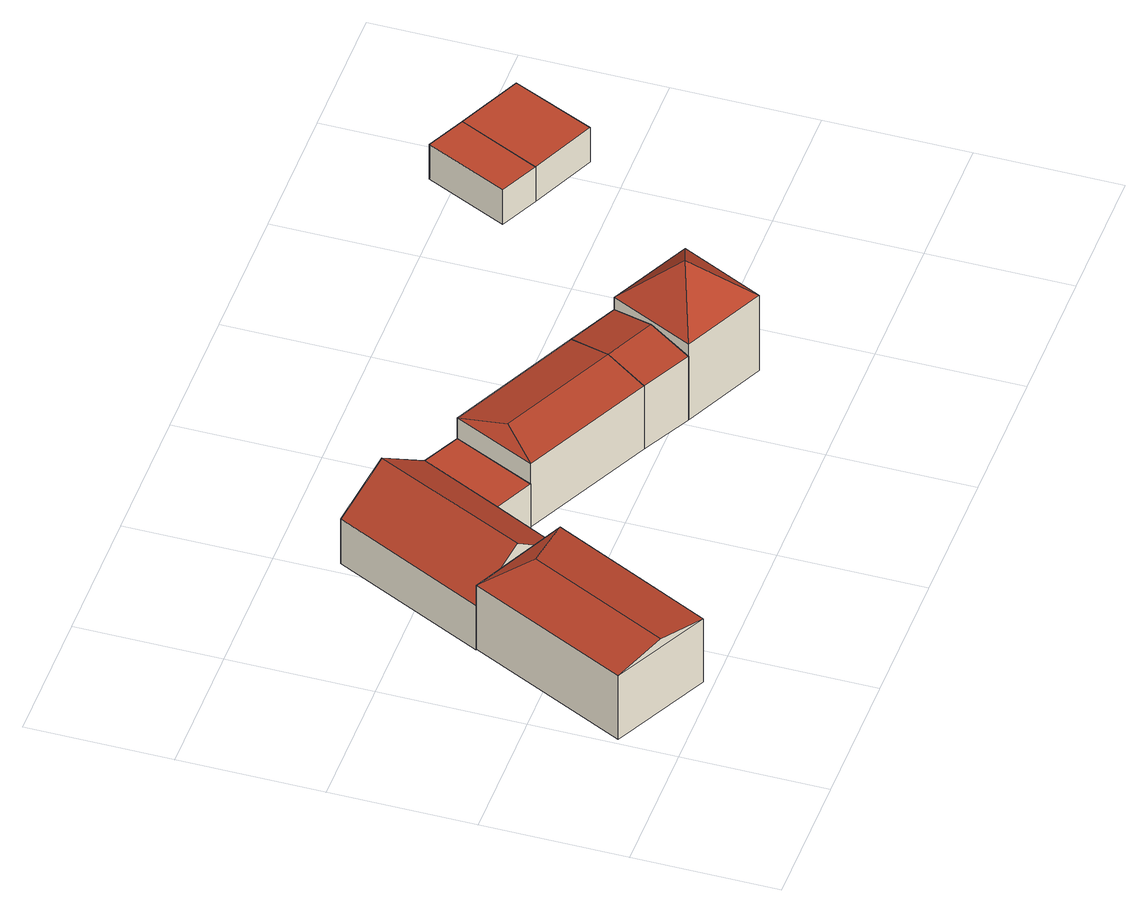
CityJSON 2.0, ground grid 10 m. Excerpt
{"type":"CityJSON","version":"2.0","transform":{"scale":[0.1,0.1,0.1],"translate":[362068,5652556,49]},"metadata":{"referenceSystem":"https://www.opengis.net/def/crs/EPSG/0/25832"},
"CityObjects":{
"building1":{"type":"Building","attributes":{"Geometrietyp2DReferenz":"3000","Gemeindeschluessel":"05315000","function":"31001_1010","roofType":"5000","measuredHeight":5.99,"storeysAboveGround":1},"address":[{"country":"Germany","locality":"Köln","thoroughfareNumber":"7","thoroughfareName":"Am Kunstfeld"}],"geometry":[{"type":"Solid","lod":"2","boundaries":[[[[0,1,2,3]],[[4,5,1,0]],[[6,7,5,4]],[[3,2,7,6]],[[0,8,4]],[[6,9,3]],[[3,9,8,0]],[[4,8,9,6]],[[1,5,7,2]]]],"semantics":{"surfaces":[{"type":"WallSurface"},{"type":"RoofSurface"},{"type":"GroundSurface"}],"values":[[0,0,0,0,1,0,1,1,2]]}}]},
"building2":{"type":"Building","attributes":{"Gemeindeschluessel":"05315000","Geometrietyp2DReferenz":"3000","function":"31001_1010"},"address":[{"country":"Germany","locality":"Köln","thoroughfareNumber":"9","thoroughfareName":"Am Kunstfeld"}],"children":["building2-1","building2-2"]},
"building2-1":{"type":"BuildingPart","attributes":{"roofType":"3100","measuredHeight":6.35,"storeysAboveGround":1},"parents":["building2"],"geometry":[{"type":"MultiSurface","lod":"2","boundaries":[[[10,11,12,13]],[[14,15,11,10]],[[16,17,15,14]],[[13,18,10]],[[14,19,16]],[[16,19,18,13]],[[10,18,19,14]],[[12,11,15,17]],[[20,13,12,21]],[[20,21,17,16]]],"semantics":{"surfaces":[{"type":"WallSurface"},{"type":"RoofSurface"},{"type":"GroundSurface"},{"type":"ClosureSurface"}],"values":[0,0,0,0,0,1,1,2,0,3]}}]},
"building2-2":{"type":"BuildingPart","attributes":{"roofType":"1000","measuredHeight":3.72,"storeysAboveGround":1},"parents":["building2"],"geometry":[{"type":"Solid","lod":"2","boundaries":[[[[20,21,22,23]],[[24,25,17,16]],[[23,22,25,24]],[[16,20,23,24]],[[21,17,25,22]],[[16,17,21,20]]]],"semantics":{"surfaces":[{"type":"WallSurface"},{"type":"RoofSurface"},{"type":"GroundSurface"},{"type":"ClosureSurface"}],"values":[[0,0,0,1,2,3]]}}]},
"building3":{"type":"Building","attributes":{"Geometrietyp2DReferenz":"3000","Gemeindeschluessel":"05315000","function":"31001_1010","roofType":"5000","measuredHeight":5.94,"storeysAboveGround":1},"address":[{"country":"Germany","locality":"Köln","thoroughfareNumber":"11","thoroughfareName":"Am Kunstfeld"}],"geometry":[{"type":"Solid","lod":"2","boundaries":[[[[26,27,28,29]],[[30,31,27,26]],[[32,33,31,30]],[[29,28,33,32]],[[26,34,30]],[[32,35,29]],[[29,35,34,26]],[[30,34,35,32]],[[27,31,33,28]]]],"semantics":{"surfaces":[{"type":"WallSurface"},{"type":"RoofSurface"},{"type":"GroundSurface"}],"values":[[0,0,0,0,1,0,1,1,2]]}}]},
"building4":{"type":"Building","attributes":{"Geometrietyp2DReferenz":"3000","Gemeindeschluessel":"05315000","function":"31001_1110","roofType":"3100","measuredHeight":5.96,"storeysAboveGround":1},"address":[{"country":"Germany","locality":"Köln","thoroughfareNumber":"11a","thoroughfareName":"Am Kunstfeld"}],"geometry":[{"type":"Solid","lod":"2","boundaries":[[[[36,37,33,32]],[[38,39,37,36]],[[29,28,39,38]],[[32,33,28,29]],[[36,40,38]],[[29,35,32]],[[32,35,40,36]],[[38,40,35,29]],[[37,39,28,33]]]],"semantics":{"surfaces":[{"type":"WallSurface"},{"type":"RoofSurface"},{"type":"GroundSurface"}],"values":[[0,0,0,0,0,0,1,1,2]]}}]},
"building5":{"type":"Building","attributes":{"Geometrietyp2DReferenz":"3000","Gemeindeschluessel":"05315000","function":"31001_1010","roofType":"3500","measuredHeight":9.29,"storeysAboveGround":2},"address":[{"country":"Germany","locality":"Köln","thoroughfareNumber":"11a","thoroughfareName":"Am Kunstfeld"}],"geometry":[{"type":"Solid","lod":"2","boundaries":[[[[41,42,37,43]],[[44,45,42,41]],[[46,39,45,44]],[[43,37,39,46]],[[43,47,41]],[[41,47,44]],[[44,47,46]],[[46,47,43]],[[42,45,39,37]]]],"semantics":{"surfaces":[{"type":"WallSurface"},{"type":"RoofSurface"},{"type":"GroundSurface"}],"values":[[0,0,0,0,1,1,1,1,2]]}}]},
"building6":{"type":"Building","attributes":{"Geometrietyp2DReferenz":"3000","Gemeindeschluessel":"05315000","function":"31001_2000","roofType":"1000","measuredHeight":2.88,"storeysAboveGround":1},"address":[{"country":"Germany","locality":"Köln","thoroughfareNumber":"13c","thoroughfareName":"Am Kunstfeld"}],"geometry":[{"type":"Solid","lod":"2","boundaries":[[[[48,49,50,51]],[[52,53,49,48]],[[54,55,53,52]],[[51,50,55,54]],[[52,48,51,54]],[[49,53,55,50]]]],"semantics":{"surfaces":[{"type":"WallSurface"},{"type":"RoofSurface"},{"type":"GroundSurface"}],"values":[[0,0,0,0,1,2]]}}]},
"building7":{"type":"Building","attributes":{"Geometrietyp2DReferenz":"3000","Gemeindeschluessel":"05315000","function":"51009_1610","roofType":"1000","measuredHeight":2.88},"geometry":[{"type":"Solid","lod":"2","boundaries":[[[[56,57,49,48]],[[58,59,57,56]],[[52,53,59,58]],[[48,49,53,52]],[[58,56,48,52]],[[57,59,53,49]]]],"semantics":{"surfaces":[{"type":"WallSurface"},{"type":"RoofSurface"},{"type":"GroundSurface"}],"values":[[0,0,0,0,1,2]]}}]}
},
"vertices":[
[54,151,62],[54,151,9],[0,40,9],[0,40,62],[123,118,62],[123,118,9],[68,6,62],[68,6,9],[82,121,69],[34,23,69],
[54,151,45],[54,151,8],[123,118,8],[123,118,45],[106,257,45],[106,257,8],[175,224,45],[175,224,8],[89,135,72],[140,241,72],[147,167,45],[147,167,8],
[174,154,8],[174,154,45],[201,211,45],[201,211,8],
[174,154,62],[174,154,9],[266,109,9],[266,109,62],[201,211,62],[201,211,9],[294,166,62],[294,166,9],[198,177,69],[280,137,69],
[329,149,62],[329,149,9],[301,91,62],[301,91,9],[315,120,69],
[387,121,72],[387,121,9],[329,149,72],[359,63,72],[359,63,9],[301,91,72],[344,107,102],
[499,304,34],[499,304,5],[472,317,5],[472,317,34],[472,247,34],[472,247,5],[445,260,34],[445,260,5],
[544,283,34],[544,283,5],[518,226,34],[518,226,5]
]}
